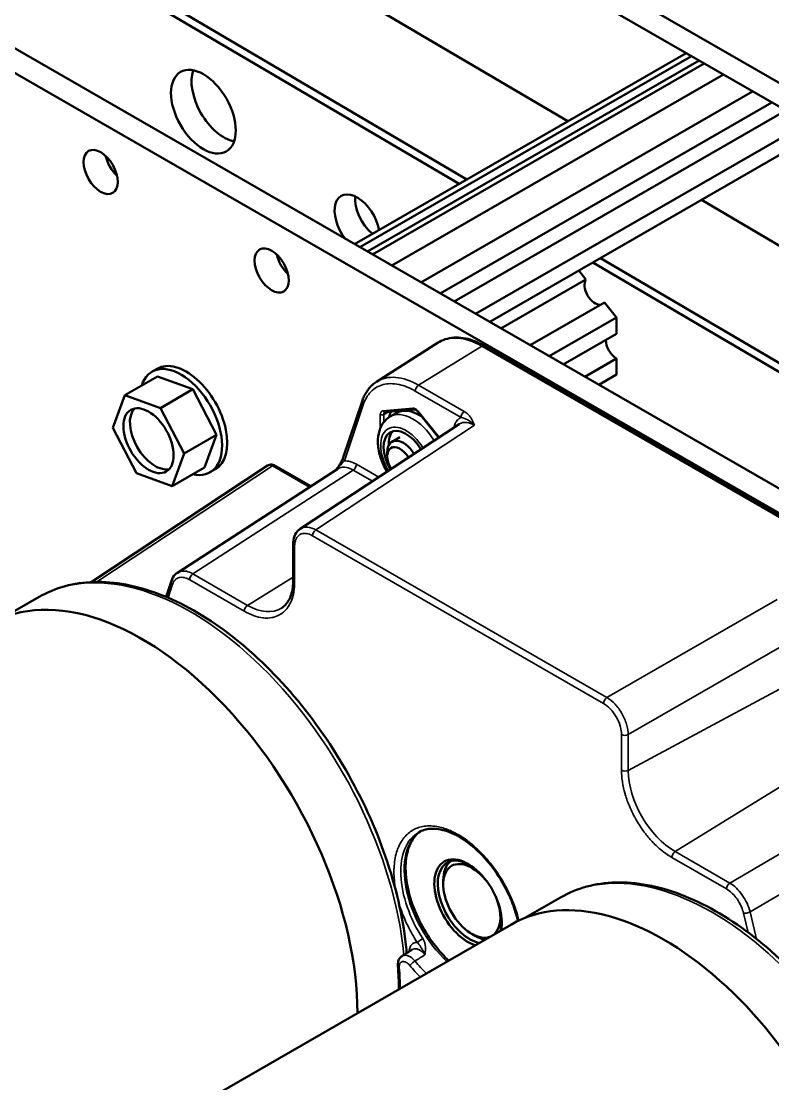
# Model space of a CAD drawing. Header units: inches. Extents: x 7.8 to 84, y 3.4 to 72.4.
# Drawn here: x 67.28 to 70.387, y 54.917 to 59.309 of the extents above; entities that cross this region are included whole.
import ezdxf

# ---------------------------------------------------------------- set-up
doc = ezdxf.new("R2010")
doc.units = ezdxf.units.IN
doc.header["$MEASUREMENT"] = 0
doc.layers.add('Visible (ANSI)', color=7, linetype='Continuous', lineweight=50)
doc.layers.add('Visible Narrow (ANSI)', color=7, linetype='Continuous', lineweight=35)

msp = doc.modelspace()

# ---------------------------------------------------------------- linework, layer by layer
at = {"layer": 'Visible (ANSI)'}
for p, q in [((60.8023, 64.5889), (83.4297, 51.5587)), ((60.8023, 64.4908), (83.4297, 51.4606)), ((81.3968, 51.0519), (58.9461, 63.9803)), ((81.3084, 51.001), (58.8577, 63.9294)), ((69.5401, 58.8954), (63.3728, 62.5216)), ((69.0906, 58.6365), (63.6107, 61.8585)), ((69.1225, 58.6549), (63.6384, 61.8794)), ((68.6582, 58.3875), (70.0295, 59.1772)), ((68.6793, 58.3754), (70.0506, 59.1651)), ((68.7114, 58.3568), (70.0828, 59.1466)), ((68.7325, 58.3447), (70.1039, 59.1344)), ((68.8117, 58.2991), (70.183, 59.0888)), ((68.9326, 58.2295), (70.3039, 59.0192)), ((69.0117, 58.1839), (70.3831, 58.9736)), ((69.0698, 58.1505), (70.4412, 58.9402)), ((69.1586, 58.0994), (70.5299, 58.8891)), ((69.2167, 58.0659), (70.588, 58.8556)), ((72.2916, 57.2776), (70.0928, 58.5704)), ((70.8545, 57.6366), (69.6752, 58.33)), ((70.818, 57.6208), (69.6432, 58.3115)), ((69.263, 58.0392), (69.6147, 58.2417)), ((69.6147, 58.2417), (69.5853, 58.2782)), ((69.3839, 57.9696), (69.6912, 58.1465)), ((69.7413, 58.0842), (69.6912, 58.1465)), ((69.4631, 57.924), (69.7413, 58.0842)), ((69.7413, 58.0173), (69.7413, 58.0842)), ((69.5212, 57.8905), (69.7413, 58.0173)), ((68.7488, 57.8187), (69.0038, 57.9805)), ((70.9628, 56.949), (69.195, 57.967)), ((69.6099, 57.8394), (69.7413, 57.9151)), ((69.7413, 57.8482), (69.7413, 57.9151)), ((67.842, 57.8728), (67.8208, 57.8606)), ((69.668, 57.806), (69.7413, 57.8482)), ((67.8428, 57.8402), (67.7085, 57.7629)), ((67.99, 57.7876), (67.8428, 57.8402)), ((67.7085, 57.7629), (67.6589, 57.6279)), ((67.8557, 57.7102), (67.7085, 57.7629)), ((67.99, 57.7876), (67.8557, 57.7102)), ((68.0877, 57.6), (67.99, 57.7876)), ((67.9534, 57.5226), (67.8557, 57.7102)), ((68.6888, 57.7377), (68.6113, 57.506)), ((68.7831, 57.693), (68.9066, 57.7044)), ((68.8051, 57.6746), (68.8325, 57.6904)), ((68.9191, 57.6959), (69.0057, 57.5882)), ((67.6589, 57.6279), (67.7566, 57.4403)), ((69.0899, 57.6437), (68.4334, 57.2109)), ((68.0877, 57.6), (67.9534, 57.5226)), ((68.0382, 57.465), (68.0877, 57.6)), ((68.8129, 57.5709), (68.8448, 57.5893)), ((67.9039, 57.3877), (67.9534, 57.5226)), ((68.7933, 57.5115), (68.7933, 57.5277)), ((67.5684, 56.9906), (68.2985, 57.4721)), ((68.0382, 57.465), (67.9039, 57.3877)), ((67.9256, 57.0296), (68.5884, 57.4586)), ((68.0815, 57.4569), (68.0603, 57.4446)), ((68.3298, 57.4719), (68.4776, 57.3869)), ((67.7566, 57.4403), (67.9039, 57.3877)), ((68.4044, 57.1471), (68.4044, 56.9993)), ((67.8786, 56.9297), (67.9009, 56.9963)), ((67.3536, 56.9292), (67.2085, 56.8457)), ((69.0249, 55.741), (69.0249, 55.7573)), ((69.5102, 55.6873), (69.3652, 55.6037)), ((69.3065, 55.5757), (66.5742, 54.0023)), ((69.1425, 55.5368), (69.1566, 55.5286))]:
    msp.add_line(p, q, dxfattribs=at)
for centre, major_axis in [((68.033, 58.9351), (-0.0946, 0.1642)), ((67.6082, 58.686), (-0.0499, 0.0867)), ((68.3153, 58.2788), (-0.0499, 0.0867)), ((67.8062, 57.5753), (0.0733, -0.1272))]:
    msp.add_ellipse(centre, major_axis=major_axis, ratio=0.578093, dxfattribs=at)
for centre, major_axis, ratio, start_param, end_param in [((68.1179, 58.9839), (-0.0946, 0.1642), 0.578093, 0.463307, 2.678286), ((67.6966, 58.7369), (0.0499, -0.0867), 0.578093, 4.222063, 5.202715), ((68.6688, 58.4729), (-0.0659, 0.1144), 0.578093, 4.164953, 8.083241), ((68.7537, 58.5218), (-0.0659, 0.1144), 0.578093, 0.696563, 2.118232), ((68.4037, 58.3297), (0.0499, -0.0867), 0.578093, 4.222063, 5.202715), ((69.6529, 58.1941), (0.0312, -0.0542), 0.578093, 3.405326, 6.019452), ((69.7413, 57.9662), (-0.0312, 0.0542), 0.578093, 0.783464, 2.358128), ((67.9405, 57.6526), (0.1198, -0.208), 0.578093, 5.789315, 9.918648), ((67.9617, 57.6648), (0.1198, -0.208), 0.578093, 0, 3.141593), ((67.833, 57.5907), (-0.0733, 0.1272), 0.578093, 0.183717, 2.957875), ((68.9846, 57.7143), (0.1349, 0.2342), 0.578093, 1.969495, 2.062516), ((68.9261, 57.5279), (-0.0936, 0.1625), 0.578093, 6.02332, 6.283185), ((69.0509, 57.8089), (0.252, 0.0977), 0.209664, 3.610762, 3.774181), ((69.0509, 57.8089), (0.252, 0.0977), 0.209664, 3.774181, 3.941148), ((68.9261, 57.5279), (-0.0936, 0.1625), 0.578093, 5.425945, 6.02332), ((68.9117, 57.576), (0.2213, -0.1551), 0.787772, 1.218792, 1.218794), ((68.8708, 57.4961), (-0.0654, 0.1135), 0.578093, 4.767916, 7.868407), ((68.9117, 57.576), (0.2213, -0.1551), 0.787757, 1.117242, 1.117425), ((68.8917, 57.5081), (-0.0654, 0.1135), 0.578093, 0.159785, 0.837458), ((68.8456, 57.4813), (-0.0369, 0.0641), 0.578093, 4.762727, 7.873596), ((68.8598, 57.4895), (-0.0469, 0.0815), 0.578093, 4.769962, 7.070517), ((68.6303, 57.4996), (-0.019, 0.0063), 0.72606, 0, 0.006895), ((67.7786, 55.7258), (-0.6288, 1.0919), 0.578093, 3.925253, 6.283185), ((70.082, 56.2138), (-0.2183, 0.3791), 0.578093, 0.68829, 0.688316), ((69.1274, 55.6641), (-0.0986, 0.1712), 0.578093, 3.714598, 8.851773), ((69.1345, 55.6682), (-0.0936, 0.1625), 0.578093, 5.522075, 8.940669), ((69.1429, 55.673), (-0.0833, 0.1447), 0.578093, 4.918077, 9.312816), ((69.1571, 55.6812), (-0.0933, 0.1621), 0.578093, 0.109905, 0.787332), ((69.9353, 54.4838), (0.6288, -1.0919), 0.578093, 0, 3.141593), ((69.1429, 55.673), (0.0833, -0.1447), 0.578093, 0.111962, 1.365109), ((69.1345, 55.6682), (-0.0936, 0.1625), 0.578093, 3.625702, 3.902703), ((69.1571, 55.6812), (-0.0933, 0.1621), 0.578093, 2.354261, 2.662593), ((69.0047, 55.6143), (-0.1248, 0.2167), 0.578093, 1.772596, 1.772598), ((69.1274, 55.6641), (0.2133, -0.3704), 0.578093, 4.877161, 4.877163)]:
    msp.add_ellipse(centre, major_axis=major_axis, ratio=ratio, start_param=start_param, end_param=end_param, dxfattribs=at)
for points in [[(69.0038, 57.9805), (69.0054, 57.9815), (69.007, 57.9825), (69.0086, 57.9834)], [(68.7831, 57.693), (68.7829, 57.693), (68.7829, 57.6929), (68.7828, 57.6929)], [(68.7828, 57.6929), (68.7828, 57.6929), (68.7828, 57.6929), (68.7828, 57.6929)], [(69.0899, 57.6438), (69.0899, 57.6438), (69.0899, 57.6438), (69.0899, 57.6437)], [(68.2985, 57.4721), (68.2985, 57.4721), (68.2985, 57.4721), (68.2985, 57.4721)], [(67.9256, 57.0296), (67.9256, 57.0296), (67.9256, 57.0296), (67.9256, 57.0296)], [(68.8542, 55.4448), (68.8682, 55.4538), (68.8822, 55.4628), (68.8962, 55.4719)], [(68.8542, 55.4448), (68.8542, 55.4448), (68.8542, 55.4448), (68.8542, 55.4448)], [(68.8747, 55.4472), (68.8747, 55.4472), (68.8747, 55.4472), (68.8747, 55.4472)], [(68.8371, 55.4041), (68.8398, 55.3714), (68.8412, 55.3392), (68.8414, 55.3079)]]:
    msp.add_open_spline(points, degree=3, dxfattribs=at)
for points, knots in [([(69.195, 57.967), (69.1819, 57.9746), (69.1687, 57.981), (69.1424, 57.9913), (69.1292, 57.9953), (69.1033, 58.0005), (69.0905, 58.0018), (69.0655, 58.0015), (69.0533, 57.9999), (69.03, 57.9938), (69.0189, 57.9893), (69.0086, 57.9834)], [4.712389, 4.712389, 4.712389, 4.712389, 4.8690819, 4.8690819, 5.0257748, 5.0257748, 5.1824677, 5.1824677, 5.3391605, 5.3391605, 5.4958534, 5.4958534, 5.4958534, 5.4958534]), ([(68.7488, 57.8187), (68.7432, 57.8152), (68.7379, 57.8112), (68.7279, 57.8025), (68.7232, 57.7977), (68.7145, 57.7875), (68.7105, 57.782), (68.7031, 57.7703), (68.6998, 57.7642), (68.6938, 57.7514), (68.6911, 57.7447), (68.6888, 57.7377)], [5.5205964, 5.5205964, 5.5205964, 5.5205964, 5.610421, 5.610421, 5.7002457, 5.7002457, 5.7900703, 5.7900703, 5.8798949, 5.8798949, 5.9697196, 5.9697196, 5.9697196, 5.9697196]), ([(68.8051, 57.6746), (68.7946, 57.6686), (68.7855, 57.6604), (68.7703, 57.6406), (68.7645, 57.6288), (68.7561, 57.6013), (68.7542, 57.5852), (68.7549, 57.5504), (68.7581, 57.5315), (68.7688, 57.4939), (68.7765, 57.4752), (68.7879, 57.454), (68.7898, 57.4506), (68.7918, 57.4472)], [5.495853, 5.495853, 5.495853, 5.495853, 5.731171, 5.731171, 5.990141, 5.990141, 6.30661, 6.30661, 6.660925, 6.660925, 7.014976, 7.014976, 7.083782, 7.083782, 7.083782, 7.083782]), ([(68.9191, 57.6959), (68.9178, 57.6975), (68.9164, 57.699), (68.9136, 57.7015), (68.9122, 57.7024), (68.9098, 57.7037), (68.9088, 57.7041), (68.9073, 57.7044), (68.9069, 57.7044), (68.9066, 57.7044)], [0, 0, 0, 0, 0.01664373, 0.01664373, 0.03326155, 0.03326155, 0.04836219, 0.04836219, 0.06258483, 0.06258483, 0.06258483, 0.06258483]), ([(68.5832, 57.4552), (68.5884, 57.463), (68.5934, 57.4708), (68.6007, 57.4833), (68.6034, 57.4882), (68.6069, 57.4951), (68.608, 57.4975), (68.6089, 57.4997), (68.609, 57.4998), (68.609, 57.4999), (68.6091, 57.5), (68.6092, 57.5004), (68.6093, 57.5007), (68.6099, 57.5021), (68.6104, 57.5032), (68.6109, 57.5048), (68.6111, 57.5054), (68.6113, 57.5059)], [0.0185387, 0.0185387, 0.0185387, 0.0185387, 0.0948441, 0.0948441, 0.1448141, 0.1448141, 0.1708257, 0.1708257, 0.1716548, 0.1716548, 0.1725384, 0.1725384, 0.1760728, 0.1760728, 0.1902259, 0.1902259, 0.1975004, 0.1975004, 0.1975004, 0.1975004]), ([(68.2985, 57.4721), (68.3011, 57.4737), (68.3039, 57.475), (68.3098, 57.4764), (68.3129, 57.4767), (68.3192, 57.4761), (68.3224, 57.4753), (68.3269, 57.4735), (68.3284, 57.4728), (68.3298, 57.4719)], [0, 0, 0, 0, 0.02449919, 0.02449919, 0.04925749, 0.04925749, 0.07573053, 0.07573053, 0.08895066, 0.08895066, 0.08895066, 0.08895066]), ([(68.4044, 57.1471), (68.4044, 57.1589), (68.4062, 57.1702), (68.4136, 57.1903), (68.4195, 57.1993), (68.4292, 57.2079), (68.4312, 57.2095), (68.4334, 57.2109)], [0, 0, 0, 0, 0.104378, 0.104378, 0.2089655, 0.2089655, 0.2358543, 0.2358543, 0.2358543, 0.2358543]), ([(67.9009, 56.9963), (67.9041, 57.006), (67.9092, 57.0148), (67.9189, 57.0247), (67.9221, 57.0274), (67.9256, 57.0296)], [0, 0, 0, 0, 0.0989339, 0.0989339, 0.1414267, 0.1414267, 0.1414267, 0.1414267]), ([(67.3536, 56.9292), (67.4207, 56.9679), (67.4979, 56.9887), (67.6658, 56.9936), (67.7569, 56.9764), (67.9451, 56.9051), (68.0423, 56.8497), (68.2312, 56.7067), (68.3229, 56.619), (68.4913, 56.4205), (68.5681, 56.3098), (68.6992, 56.0766), (68.7537, 55.9541), (68.8348, 55.7092), (68.8615, 55.5868), (68.8731, 55.4661), (68.8735, 55.4618), (68.8739, 55.4575)], [5.499721, 5.499721, 5.499721, 5.499721, 5.801193, 5.801193, 6.11441, 6.11441, 6.438531, 6.438531, 6.763722, 6.763722, 7.088029, 7.088029, 7.411982, 7.411982, 7.736371, 7.736371, 7.748494, 7.748494, 7.748494, 7.748494]), ([(68.3561, 56.8832), (68.3619, 56.8869), (68.3673, 56.8914), (68.3771, 56.902), (68.3816, 56.9082), (68.3895, 56.9222), (68.393, 56.9301), (68.3986, 56.9474), (68.4007, 56.9569), (68.4037, 56.9772), (68.4044, 56.988), (68.4044, 56.9993)], [2.3790037, 2.3790037, 2.3790037, 2.3790037, 2.5315215, 2.5315215, 2.6840393, 2.6840393, 2.8365571, 2.8365571, 2.9890749, 2.9890749, 3.1415927, 3.1415927, 3.1415927, 3.1415927]), ([(68.9302, 55.9601), (68.9143, 55.9492), (68.9009, 55.9337), (68.8802, 55.8928), (68.8731, 55.8672), (68.8678, 55.81), (68.8692, 55.7787), (68.8801, 55.7128), (68.8897, 55.6783), (68.9162, 55.6095), (68.9332, 55.5753), (68.973, 55.5107), (68.9957, 55.4804), (69.0288, 55.4441), (69.0378, 55.4349), (69.0469, 55.4262)], [5.540639, 5.540639, 5.540639, 5.540639, 5.85745, 5.85745, 6.181703, 6.181703, 6.492516, 6.492516, 6.803824, 6.803824, 7.116687, 7.116687, 7.429999, 7.429999, 7.542887, 7.542887, 7.542887, 7.542887]), ([(69.3337, 55.5901), (69.3282, 55.6136), (69.3208, 55.6376), (69.2982, 55.696), (69.2812, 55.7303), (69.2415, 55.7948), (69.2188, 55.8251), (69.1702, 55.8785), (69.1443, 55.9016), (69.0922, 55.9384), (69.066, 55.952), (69.0163, 55.9691), (68.9928, 55.9724), (68.9536, 55.9695), (68.9373, 55.9646), (68.923, 55.9563)], [3.445302, 3.445302, 3.445302, 3.445302, 3.662231, 3.662231, 3.975095, 3.975095, 4.288407, 4.288407, 4.600858, 4.600858, 4.911635, 4.911635, 5.223958, 5.223958, 5.495853, 5.495853, 5.495853, 5.495853]), ([(69.5102, 55.6873), (69.5774, 55.7259), (69.6546, 55.7468), (69.8225, 55.7516), (69.9136, 55.7344), (70.1018, 55.6631), (70.199, 55.6078), (70.3879, 55.4648), (70.4796, 55.377), (70.648, 55.1785), (70.7247, 55.0679), (70.8559, 54.8347), (70.9103, 54.7122), (70.9915, 54.4672), (71.0181, 54.3448), (71.0406, 54.1119), (71.0364, 54.0015), (70.9962, 53.8042), (70.9604, 53.7172), (70.8694, 53.5906), (70.8198, 53.545), (70.7628, 53.5122)], [5.499721, 5.499721, 5.499721, 5.499721, 5.801193, 5.801193, 6.11441, 6.11441, 6.438531, 6.438531, 6.763722, 6.763722, 7.088029, 7.088029, 7.411982, 7.411982, 7.736371, 7.736371, 8.06163, 8.06163, 8.385196, 8.385196, 8.641314, 8.641314, 8.641314, 8.641314]), ([(68.8371, 55.4041), (68.8367, 55.4102), (68.8371, 55.4163), (68.84, 55.4278), (68.8426, 55.4333), (68.8486, 55.4405), (68.8513, 55.4429), (68.8542, 55.4448)], [0, 0, 0, 0, 0.0510368, 0.0510368, 0.1032653, 0.1032653, 0.1339139, 0.1339139, 0.1339139, 0.1339139])]:
    msp.add_open_spline(points, degree=3, knots=knots, dxfattribs=at)
at = {"layer": 'Visible Narrow (ANSI)'}
for p, q in [((69.1845, 57.9658), (68.9229, 57.8045)), ((70.9523, 56.9478), (69.1845, 57.9658)), ((68.9229, 57.8045), (69.1118, 57.6957)), ((68.9093, 57.7803), (69.0982, 57.6715)), ((68.6161, 57.4915), (68.6936, 57.7232)), ((68.7751, 57.6989), (68.8986, 57.7103)), ((68.7645, 57.627), (68.7645, 57.6837)), ((68.7996, 57.6945), (68.7784, 57.6836)), ((68.7784, 57.6512), (68.7784, 57.6836)), ((68.9199, 57.6981), (69.0073, 57.5893)), ((68.4981, 57.2062), (69.1542, 57.6388)), ((68.3194, 57.4707), (67.5924, 56.9913)), ((67.9899, 57.0247), (68.6525, 57.4535)), ((68.4716, 57.383), (68.3194, 57.4707)), ((68.732, 57.4078), (68.6525, 57.4535)), ((68.6661, 57.4777), (68.7579, 57.4249)), ((69.7013, 56.5134), (68.4981, 57.2062)), ((68.4103, 57.139), (68.4103, 56.9912)), ((69.6876, 56.4892), (68.4845, 57.182)), ((68.2158, 56.8946), (67.9899, 57.0247)), ((68.2158, 56.8946), (68.4044, 57.0108)), ((67.9057, 56.9818), (67.8871, 56.9261)), ((68.2021, 56.8704), (67.9763, 57.0005)), ((69.7013, 56.5134), (70.4048, 56.9186)), ((69.7896, 56.3604), (70.4931, 56.7656)), ((69.7896, 56.2126), (70.4931, 56.5904)), ((69.7618, 56.2129), (69.7618, 56.3607)), ((69.7896, 56.2126), (69.7896, 56.3604)), ((70.6648, 56.2964), (69.9836, 55.8766)), ((70.2094, 55.7466), (70.9065, 56.1555)), ((70.2935, 55.6275), (70.9905, 56.0365)), ((70.2094, 55.7466), (69.9836, 55.8766)), ((70.1958, 55.7224), (69.9699, 55.8524)), ((70.2858, 55.5421), (70.2664, 55.6224)), ((70.3206, 55.5152), (70.2935, 55.6275))]:
    msp.add_line(p, q, dxfattribs=at)
for centre, major_axis, ratio, start_param, end_param in [((69.1845, 57.6767), (-0.1764, 0.3064), 0.578093, 5.499721, 6.307928), ((69.185, 57.677), (-0.1764, 0.3064), 0.578093, 5.499721, 6.283185), ((69.185, 57.9497), (-0.01, -0.0173), 0.578093, 3.925057, 3.959964), ((69.185, 57.9497), (0.01, 0.0173), 0.578093, 0, 0.783464), ((68.9229, 57.5261), (-0.17, 0.2952), 0.578093, 5.499721, 6.307928), ((68.9234, 57.7885), (-0.01, -0.0173), 0.578093, 3.959964, 5.495853), ((68.7077, 57.7314), (-0.019, 0.0063), 0.72606, 0, 0.998577), ((68.9057, 57.7144), (0.00092, -0.00996), 0.788709, 5.059543, 6.283189), ((68.7716, 57.6878), (0.01, 0), 0.575862, 3.926991, 5.462881), ((68.7822, 57.7029), (0.00092, -0.00996), 0.788709, 5.059543, 6.283185), ((68.8986, 57.5121), (-0.0936, 0.1625), 0.578093, 4.772086, 6.283185), ((68.9269, 57.7022), (-0.00779, -0.00626), 0.212207, 5.650185, 6.283185), ((69.1123, 57.6797), (-0.01, -0.0173), 0.578093, 3.959964, 5.495853), ((68.8708, 57.4961), (-0.0739, 0.1284), 0.578093, 4.765536, 7.870787), ((68.6303, 57.4996), (-0.019, 0.0063), 0.72606, 0.006895, 0.998577), ((68.3199, 57.4546), (0.01, 0.0173), 0.578093, 0, 0.818371), ((68.652, 57.4696), (-0.01, -0.0173), 0.578093, 0.818371, 2.354261), ((68.4986, 57.1902), (0.01, 0.0173), 0.578093, 0.818371, 2.354261), ((68.4244, 57.1471), (-0.02, 0), 0.575862, 6.283183, 7.068583), ((67.9799, 55.8417), (-0.6263, 1.0876), 0.578093, 4.041901, 6.283185), ((67.9904, 57.0086), (0.01, 0.0173), 0.578093, 0.818371, 2.354261), ((67.9198, 56.9899), (-0.019, 0.0063), 0.72606, 6.283184, 7.281763), ((68.4244, 56.9993), (-0.02, 0), 0.575862, 0, 0.785398), ((68.2163, 56.8786), (0.01, 0.0173), 0.578093, 0.818371, 2.354261), ((68.2158, 57.1189), (0.1369, -0.2377), 0.578093, 5.499721, 6.307928), ((69.7017, 56.4973), (0.01, 0.0173), 0.578093, 0.818371, 2.354261), ((69.7759, 56.3688), (0.02, 0), 0.575862, 3.926991, 5.462881), ((69.7759, 56.221), (0.02, 0), 0.575862, 3.926991, 5.462881), ((69.9836, 56.1009), (-0.1369, 0.2377), 0.578093, 0.787332, 2.358128), ((69.1002, 55.6487), (-0.1772, 0.3076), 0.578093, 0, 1.667971), ((69.1143, 55.6568), (-0.1772, 0.3076), 0.578093, 0.040953, 2.05801), ((70.1365, 54.5997), (0.6263, -1.0876), 0.578093, 0, 3.141593), ((69.9841, 55.8606), (0.01, 0.0173), 0.578093, 0.818371, 2.354261), ((70.2099, 55.7305), (0.01, 0.0173), 0.578093, 0.818371, 2.354261), ((70.2805, 55.6305), (0.0194, 0.0047), 0.369541, 3.813054, 5.348944), ((68.9314, 55.5095), (-0.0167, -0.0109), 0.079167, 4.093767, 5.664563), ((68.8571, 55.4057), (-0.0199, -0.0016), 0.516974, 6.283184, 7.024613), ((67.937, 55.817), (-0.6424, 1.1156), 0.578093, 3.946318, 4.026231), ((68.901, 55.4137), (-0.0154, -0.0127), 0.226884, 4.076898, 5.647695), ((69.0153, 55.5998), (0.1871, -0.325), 0.578093, 4.994157, 5.171551), ((69.0295, 55.608), (-0.1772, 0.3076), 0.578093, 1.852564, 2.05801)]:
    msp.add_ellipse(centre, major_axis=major_axis, ratio=ratio, start_param=start_param, end_param=end_param, dxfattribs=at)
for points, knots in [([(68.9093, 57.7803), (68.8866, 57.7934), (68.8646, 57.8023), (68.843, 57.807), (68.8423, 57.8072), (68.8416, 57.8073), (68.8409, 57.8075), (68.8175, 57.8124), (68.7958, 57.8123), (68.7759, 57.807), (68.7567, 57.8019), (68.7401, 57.7923), (68.7261, 57.7781), (68.7256, 57.7777), (68.7251, 57.7772), (68.7247, 57.7767), (68.7112, 57.7626), (68.7008, 57.7448), (68.6936, 57.7232)], [0, 0, 0, 0, 0.242188, 0.242188, 0.242188, 0.25, 0.25, 0.25, 0.5, 0.5, 0.5, 0.742187, 0.742187, 0.742187, 0.75, 0.75, 0.75, 1, 1, 1, 1]), ([(68.8986, 57.7103), (68.902, 57.7106), (68.9055, 57.7096), (68.9093, 57.7075), (68.913, 57.7053), (68.9165, 57.7022), (68.9199, 57.6981)], [0, 0, 0, 0, 0.5, 0.5, 0.5, 1, 1, 1, 1]), ([(68.7645, 57.6837), (68.7646, 57.6881), (68.7655, 57.6917), (68.7674, 57.6943), (68.7692, 57.697), (68.7718, 57.6985), (68.7751, 57.6989)], [0, 0, 0, 0, 0.5, 0.5, 0.5, 1, 1, 1, 1]), ([(68.7784, 57.6836), (68.7784, 57.6864), (68.7791, 57.6889), (68.781, 57.6916), (68.7818, 57.6924), (68.7828, 57.6929)], [0, 0, 0, 0, 0.5, 0.5, 0.7784594, 0.7784594, 0.7784594, 0.7784594]), ([(69.0681, 57.6294), (69.0695, 57.6354), (69.0715, 57.6409), (69.0761, 57.6505), (69.0786, 57.6544), (69.0824, 57.6592), (69.0834, 57.6603), (69.0884, 57.6656), (69.093, 57.669), (69.0982, 57.6715)], [0.2840685, 0.2840685, 0.2840685, 0.2840685, 0.5, 0.5, 0.6875, 0.6875, 0.75, 0.75, 1, 1, 1, 1]), ([(69.0982, 57.6715), (69.1079, 57.6696), (69.117, 57.6661), (69.1261, 57.6608), (69.1353, 57.6555), (69.1447, 57.6482), (69.1542, 57.6388)], [0, 0, 0, 0, 0.5, 0.5, 0.5, 1, 1, 1, 1]), ([(69.1118, 57.6957), (69.1173, 57.6926), (69.1224, 57.6888), (69.127, 57.6843), (69.1273, 57.684), (69.1277, 57.6837), (69.128, 57.6833), (69.1288, 57.6826), (69.1295, 57.6818), (69.1303, 57.681), (69.1335, 57.6775), (69.1364, 57.6738), (69.1391, 57.6696), (69.1392, 57.6695), (69.1394, 57.6693), (69.1395, 57.6691), (69.1399, 57.6684), (69.1404, 57.6677), (69.1408, 57.667), (69.141, 57.6666), (69.1413, 57.6662), (69.1415, 57.6658), (69.1436, 57.6623), (69.1456, 57.6585), (69.1475, 57.6544), (69.1476, 57.6543), (69.1476, 57.6542), (69.1477, 57.6541), (69.1485, 57.6523), (69.1495, 57.6501), (69.1506, 57.6475), (69.1509, 57.6469), (69.1511, 57.6462), (69.1514, 57.6455), (69.1515, 57.6453), (69.1516, 57.645), (69.1517, 57.6448), (69.1525, 57.6429), (69.1533, 57.6409), (69.1542, 57.6388)], [0, 0, 0, 0, 0.25, 0.25, 0.25, 0.268069, 0.268069, 0.268069, 0.310547, 0.310547, 0.310547, 0.492188, 0.492188, 0.492188, 0.499999, 0.499999, 0.499999, 0.539442, 0.539442, 0.539442, 0.561523, 0.561523, 0.561523, 0.746094, 0.746094, 0.746094, 0.75, 0.75, 0.75, 0.875, 0.875, 0.875, 0.90625, 0.90625, 0.90625, 0.917969, 0.917969, 0.917969, 1, 1, 1, 1]), ([(69.1542, 57.6388), (69.1426, 57.6456), (69.1313, 57.6494), (69.1211, 57.6505), (69.1206, 57.6506), (69.1201, 57.6506), (69.1196, 57.6507), (69.1092, 57.6516), (69.0999, 57.6495), (69.0922, 57.6452), (69.0921, 57.6451), (69.092, 57.6451), (69.0919, 57.645), (69.0912, 57.6446), (69.0906, 57.6442), (69.0899, 57.6438)], [0, 0, 0, 0, 0.2386787, 0.2386787, 0.2386787, 0.25, 0.25, 0.25, 0.4968275, 0.4968275, 0.4968275, 0.5, 0.5, 0.5, 0.5219548, 0.5219548, 0.5219548, 0.5219548]), ([(68.5835, 57.4555), (68.5866, 57.4597), (68.5898, 57.4636), (68.5929, 57.4672), (68.6015, 57.4772), (68.6101, 57.4854), (68.6161, 57.4915)], [0.3177399, 0.3177399, 0.3177399, 0.3177399, 0.5, 0.5, 0.5, 1, 1, 1, 1]), ([(68.6161, 57.4915), (68.6238, 57.492), (68.6318, 57.4911), (68.6487, 57.4865), (68.6574, 57.4828), (68.6661, 57.4777)], [0, 0, 0, 0, 0.5, 0.5, 1, 1, 1, 1]), ([(68.3194, 57.4707), (68.3156, 57.4727), (68.3118, 57.474), (68.3084, 57.4743), (68.3049, 57.4746), (68.3018, 57.474), (68.2992, 57.4725), (68.299, 57.4723), (68.2987, 57.4722), (68.2985, 57.4721)], [0, 0, 0, 0, 0.2500092, 0.2500092, 0.2500092, 0.4999956, 0.4999956, 0.4999956, 0.5208185, 0.5208185, 0.5208185, 0.5208185]), ([(68.6525, 57.4535), (68.6429, 57.4591), (68.6336, 57.4627), (68.616, 57.4661), (68.6079, 57.4659), (68.5963, 57.4629), (68.5922, 57.4611), (68.5884, 57.4586)], [0, 0, 0, 0, 0.25, 0.25, 0.5, 0.5, 0.6506, 0.6506, 0.6506, 0.6506]), ([(68.4845, 57.182), (68.4756, 57.1871), (68.467, 57.1903), (68.4588, 57.1915), (68.4582, 57.1916), (68.4577, 57.1917), (68.4571, 57.1917), (68.4568, 57.1918), (68.4564, 57.1918), (68.4561, 57.1918), (68.447, 57.1927), (68.4389, 57.1911), (68.432, 57.1871), (68.4252, 57.1832), (68.4199, 57.1772), (68.4162, 57.1692), (68.4161, 57.169), (68.416, 57.1688), (68.4159, 57.1685), (68.4158, 57.1682), (68.4156, 57.1679), (68.4155, 57.1675), (68.412, 57.1594), (68.4103, 57.1499), (68.4103, 57.139)], [0, 0, 0, 0, 0.234375, 0.234375, 0.234375, 0.25, 0.25, 0.25, 0.259508, 0.259508, 0.259508, 0.5, 0.5, 0.5, 0.734375, 0.734375, 0.734375, 0.740393, 0.740393, 0.740393, 0.75, 0.75, 0.75, 1, 1, 1, 1]), ([(68.4981, 57.2062), (68.4865, 57.2128), (68.4749, 57.2168), (68.4534, 57.2188), (68.4436, 57.2169), (68.4348, 57.2118), (68.4341, 57.2113), (68.4334, 57.2109)], [0, 0, 0, 0, 0.25, 0.25, 0.5, 0.5, 0.520823, 0.520823, 0.520823, 0.520823]), ([(67.9763, 57.0005), (67.9696, 57.0043), (67.963, 57.0071), (67.9566, 57.0087), (67.9557, 57.009), (67.9549, 57.0092), (67.9539, 57.0094), (67.9537, 57.0094), (67.9535, 57.0095), (67.9533, 57.0095), (67.9459, 57.011), (67.939, 57.0109), (67.9326, 57.0092), (67.927, 57.0077), (67.922, 57.005), (67.9177, 57.0011), (67.9172, 57.0006), (67.9167, 57.0001), (67.9162, 56.9997), (67.9161, 56.9995), (67.916, 56.9994), (67.9159, 56.9993), (67.9115, 56.9947), (67.9081, 56.9888), (67.9057, 56.9818)], [0, 0, 0, 0, 0.21875, 0.21875, 0.21875, 0.25, 0.25, 0.25, 0.256123, 0.256123, 0.256123, 0.5, 0.5, 0.5, 0.71875, 0.71875, 0.71875, 0.743677, 0.743677, 0.743677, 0.75, 0.75, 0.75, 1, 1, 1, 1]), ([(67.9899, 57.0247), (67.9806, 57.03), (67.9714, 57.0336), (67.9537, 57.0371), (67.9454, 57.037), (67.9335, 57.0338), (67.9294, 57.032), (67.9256, 57.0296)], [0, 0, 0, 0, 0.25, 0.25, 0.5, 0.5, 0.6470039, 0.6470039, 0.6470039, 0.6470039]), ([(68.4103, 56.9912), (68.4103, 56.9774), (68.4092, 56.9643), (68.4072, 56.9519), (68.4071, 56.951), (68.4069, 56.9503), (68.4068, 56.9494), (68.4045, 56.9363), (68.4011, 56.9243), (68.3966, 56.9132), (68.3963, 56.9125), (68.396, 56.9118), (68.3956, 56.911), (68.3911, 56.9004), (68.3856, 56.8909), (68.3792, 56.8826), (68.3782, 56.8814), (68.3773, 56.8802), (68.3763, 56.879), (68.3685, 56.8697), (68.3595, 56.862), (68.3493, 56.8561), (68.3404, 56.851), (68.3308, 56.8473), (68.3205, 56.845), (68.319, 56.8446), (68.3175, 56.8443), (68.316, 56.8441), (68.305, 56.8421), (68.2934, 56.8417), (68.2812, 56.8429), (68.2804, 56.843), (68.2795, 56.8431), (68.2788, 56.8432), (68.267, 56.8446), (68.2549, 56.8474), (68.2425, 56.8517), (68.2417, 56.852), (68.2408, 56.8523), (68.24, 56.8526), (68.2275, 56.8571), (68.2149, 56.8631), (68.2021, 56.8704)], [0, 0, 0, 0, 0.117187, 0.117187, 0.117187, 0.125, 0.125, 0.125, 0.242188, 0.242188, 0.242188, 0.25, 0.25, 0.25, 0.359375, 0.359375, 0.359375, 0.375, 0.375, 0.375, 0.5, 0.5, 0.5, 0.609375, 0.609375, 0.609375, 0.625, 0.625, 0.625, 0.742188, 0.742188, 0.742188, 0.75, 0.75, 0.75, 0.867188, 0.867188, 0.867188, 0.875, 0.875, 0.875, 1, 1, 1, 1]), ([(69.7618, 56.3607), (69.7618, 56.3709), (69.7603, 56.3817), (69.7572, 56.393), (69.757, 56.3937), (69.7568, 56.3944), (69.7566, 56.3952), (69.7565, 56.3957), (69.7563, 56.3962), (69.7562, 56.3967), (69.7524, 56.4094), (69.747, 56.4218), (69.7401, 56.4338), (69.7333, 56.4456), (69.7255, 56.4562), (69.7167, 56.4656), (69.7165, 56.4658), (69.7162, 56.466), (69.716, 56.4663), (69.7156, 56.4667), (69.7153, 56.4671), (69.7149, 56.4674), (69.7062, 56.4765), (69.6971, 56.4837), (69.6876, 56.4892)], [0, 0, 0, 0, 0.234375, 0.234375, 0.234375, 0.25, 0.25, 0.25, 0.259508, 0.259508, 0.259508, 0.5, 0.5, 0.5, 0.734375, 0.734375, 0.734375, 0.740393, 0.740393, 0.740393, 0.75, 0.75, 0.75, 1, 1, 1, 1]), ([(69.7896, 56.3604), (69.7895, 56.3737), (69.7872, 56.3884), (69.7782, 56.4181), (69.7717, 56.4332), (69.7553, 56.4615), (69.7456, 56.4747), (69.7243, 56.4973), (69.7128, 56.5067), (69.7013, 56.5134)], [0, 0, 0, 0, 0.25, 0.25, 0.5, 0.5, 0.75, 0.75, 1, 1, 1, 1]), ([(69.9699, 55.8524), (69.958, 55.8593), (69.9461, 55.8673), (69.9344, 55.8764), (69.9336, 55.877), (69.9329, 55.8776), (69.932, 55.8782), (69.9196, 55.8881), (69.9075, 55.899), (69.8957, 55.911), (69.8949, 55.9118), (69.8941, 55.9126), (69.8933, 55.9134), (69.8819, 55.9252), (69.8709, 55.9379), (69.8605, 55.9514), (69.859, 55.9533), (69.8575, 55.9552), (69.856, 55.9572), (69.844, 55.9732), (69.8329, 55.9901), (69.8228, 56.0076), (69.8139, 56.023), (69.8059, 56.0387), (69.7987, 56.0548), (69.7977, 56.0571), (69.7967, 56.0594), (69.7957, 56.0617), (69.7885, 56.0786), (69.7824, 56.0955), (69.7774, 56.1125), (69.7771, 56.1136), (69.7767, 56.1148), (69.7764, 56.1159), (69.7718, 56.1322), (69.7682, 56.1482), (69.7658, 56.1639), (69.7656, 56.165), (69.7654, 56.1661), (69.7653, 56.1671), (69.763, 56.1829), (69.7618, 56.1981), (69.7618, 56.2129)], [0, 0, 0, 0, 0.117187, 0.117187, 0.117187, 0.125, 0.125, 0.125, 0.242187, 0.242187, 0.242187, 0.25, 0.25, 0.25, 0.359375, 0.359375, 0.359375, 0.375, 0.375, 0.375, 0.5, 0.5, 0.5, 0.609375, 0.609375, 0.609375, 0.625, 0.625, 0.625, 0.742187, 0.742187, 0.742187, 0.75, 0.75, 0.75, 0.867187, 0.867187, 0.867187, 0.875, 0.875, 0.875, 1, 1, 1, 1]), ([(68.8209, 55.7932), (68.8209, 55.7958), (68.8209, 55.7984), (68.821, 55.801), (68.821, 55.8035), (68.8211, 55.8061), (68.8212, 55.8085), (68.8223, 55.8326), (68.8259, 55.8547), (68.832, 55.8747), (68.8344, 55.8827), (68.8373, 55.8905), (68.8405, 55.8977), (68.8486, 55.9159), (68.8588, 55.9314), (68.8714, 55.9442), (68.8726, 55.9454), (68.8739, 55.9467), (68.8753, 55.948), (68.8875, 55.9595), (68.9014, 55.9681), (68.9168, 55.974), (68.9237, 55.9767), (68.9309, 55.9787), (68.9384, 55.9802), (68.957, 55.9839), (68.9768, 55.984), (68.9979, 55.9805), (69.0021, 55.9797), (69.0065, 55.9789), (69.0106, 55.9779), (69.0188, 55.976), (69.0271, 55.9736), (69.0354, 55.9707), (69.052, 55.9648), (69.0689, 55.957), (69.086, 55.9471), (69.1117, 55.9323), (69.1369, 55.9136), (69.1615, 55.891), (69.1656, 55.8872), (69.1699, 55.8831), (69.1741, 55.879), (69.1952, 55.8582), (69.2151, 55.8353), (69.2337, 55.8101), (69.2412, 55.8001), (69.2484, 55.7897), (69.2552, 55.7792), (69.2707, 55.7555), (69.2845, 55.7309), (69.2968, 55.7052), (69.2982, 55.7024), (69.2994, 55.6997), (69.3007, 55.6969), (69.3132, 55.6697), (69.3235, 55.6424), (69.3316, 55.615), (69.3338, 55.6073), (69.3359, 55.5996), (69.3377, 55.592)], [0.1783837, 0.1783837, 0.1783837, 0.1783837, 0.183409, 0.183409, 0.183409, 0.1884343, 0.1884343, 0.1884343, 0.2386873, 0.2386873, 0.2386873, 0.2587885, 0.2587885, 0.2587885, 0.3090415, 0.3090415, 0.3090415, 0.3140668, 0.3140668, 0.3140668, 0.3592945, 0.3592945, 0.3592945, 0.3793956, 0.3793956, 0.3793956, 0.4296486, 0.4296486, 0.4296486, 0.4396992, 0.4396992, 0.4396992, 0.4598004, 0.4598004, 0.4598004, 0.5000028, 0.5000028, 0.5000028, 0.5603064, 0.5603064, 0.5603064, 0.570357, 0.570357, 0.570357, 0.6206099, 0.6206099, 0.6206099, 0.6407111, 0.6407111, 0.6407111, 0.6859388, 0.6859388, 0.6859388, 0.6909641, 0.6909641, 0.6909641, 0.7412171, 0.7412171, 0.7412171, 0.7552355, 0.7552355, 0.7552355, 0.7552355]), ([(68.8286, 55.7153), (68.8282, 55.7174), (68.8278, 55.7195), (68.8275, 55.7215), (68.8231, 55.7464), (68.8209, 55.7703), (68.8209, 55.7932)], [0.13010643, 0.13010643, 0.13010643, 0.13010643, 0.13378781, 0.13378781, 0.13378781, 0.17838374, 0.17838374, 0.17838374, 0.17838374]), ([(70.2935, 55.6275), (70.2906, 55.6393), (70.2863, 55.6514), (70.2754, 55.675), (70.2687, 55.6864), (70.2538, 55.7076), (70.2454, 55.7174), (70.2279, 55.7342), (70.2187, 55.7412), (70.2094, 55.7466)], [0, 0, 0, 0, 0.25, 0.25, 0.5, 0.5, 0.75, 0.75, 1, 1, 1, 1]), ([(70.2664, 55.6224), (70.2643, 55.6309), (70.2614, 55.6394), (70.2578, 55.648), (70.2573, 55.6492), (70.2568, 55.6503), (70.2562, 55.6516), (70.2561, 55.6519), (70.256, 55.6521), (70.2558, 55.6524), (70.2512, 55.6623), (70.2458, 55.6718), (70.2394, 55.6808), (70.2337, 55.6889), (70.2276, 55.6962), (70.221, 55.7027), (70.2203, 55.7035), (70.2195, 55.7042), (70.2187, 55.7049), (70.2185, 55.7051), (70.2184, 55.7053), (70.2182, 55.7055), (70.2109, 55.7123), (70.2034, 55.7179), (70.1958, 55.7224)], [0, 0, 0, 0, 0.21875, 0.21875, 0.21875, 0.25, 0.25, 0.25, 0.256123, 0.256123, 0.256123, 0.5, 0.5, 0.5, 0.71875, 0.71875, 0.71875, 0.743677, 0.743677, 0.743677, 0.75, 0.75, 0.75, 1, 1, 1, 1]), ([(68.9172, 55.5014), (68.9026, 55.5238), (68.8894, 55.5469), (68.8778, 55.5707), (68.8719, 55.5826), (68.8666, 55.5945), (68.8613, 55.6073), (68.8533, 55.6265), (68.8466, 55.6457), (68.8409, 55.6648)], [0, 0, 0, 0, 0.0445959, 0.0445959, 0.0445959, 0.0668939, 0.0668939, 0.0668939, 0.1004316, 0.1004316, 0.1004316, 0.1004316]), ([(68.8837, 55.4638), (68.8839, 55.4671), (68.8843, 55.4702), (68.8862, 55.4792), (68.8883, 55.4844), (68.8942, 55.493), (68.8979, 55.4963), (68.9068, 55.5006), (68.9117, 55.5016), (68.9172, 55.5014)], [0.1280586, 0.1280586, 0.1280586, 0.1280586, 0.25, 0.25, 0.5, 0.5, 0.75, 0.75, 1, 1, 1, 1]), ([(68.949, 55.4501), (68.946, 55.4539), (68.9426, 55.4576), (68.9387, 55.461), (68.9352, 55.4643), (68.9313, 55.4672), (68.9272, 55.4695), (68.9271, 55.4696), (68.9269, 55.4697), (68.9268, 55.4698), (68.9266, 55.4698), (68.9265, 55.4699), (68.9264, 55.47), (68.9245, 55.471), (68.9226, 55.4719), (68.9207, 55.4727), (68.9188, 55.4734), (68.9169, 55.474), (68.9151, 55.4745), (68.9113, 55.4753), (68.9076, 55.4755), (68.9043, 55.475), (68.9042, 55.4749), (68.9041, 55.4749), (68.9041, 55.4749), (68.9012, 55.4744), (68.8985, 55.4734), (68.8962, 55.4719)], [0, 0, 0, 0, 0.125, 0.125, 0.125, 0.2421875, 0.2421875, 0.2421875, 0.2457293, 0.2457293, 0.2457293, 0.25, 0.25, 0.25, 0.3125, 0.3125, 0.3125, 0.3735079, 0.3735079, 0.3735079, 0.4969995, 0.4969995, 0.4969995, 0.5, 0.5, 0.5, 0.6063315, 0.6063315, 0.6063315, 0.6063315]), ([(68.9172, 55.5014), (68.92, 55.4985), (68.9225, 55.4954), (68.9276, 55.4886), (68.9301, 55.485), (68.9353, 55.4769), (68.9381, 55.4724), (68.9436, 55.4621), (68.9464, 55.4563), (68.949, 55.4501)], [0, 0, 0, 0, 0.25, 0.25, 0.5, 0.5, 0.75, 0.75, 1, 1, 1, 1]), ([(68.8542, 55.4448), (68.8547, 55.4451), (68.8551, 55.4454), (68.8556, 55.4456), (68.8573, 55.4465), (68.8591, 55.4472), (68.8609, 55.4476), (68.8613, 55.4477), (68.8617, 55.4478), (68.8621, 55.4479), (68.8669, 55.4488), (68.8736, 55.4483), (68.8813, 55.445), (68.8818, 55.4448), (68.8824, 55.4445), (68.883, 55.4442), (68.8832, 55.4441), (68.8835, 55.444), (68.8838, 55.4438), (68.8839, 55.4438), (68.8841, 55.4437), (68.8842, 55.4436), (68.8843, 55.4436), (68.8844, 55.4435), (68.8845, 55.4435), (68.8849, 55.4433), (68.8857, 55.4429), (68.8863, 55.4425), (68.8988, 55.4355), (68.9046, 55.4279), (68.9068, 55.4253), (68.9075, 55.4245), (68.9079, 55.4241), (68.9079, 55.4241)], [0.3887359, 0.3887359, 0.3887359, 0.3887359, 0.4094191, 0.4094191, 0.4094191, 0.484375, 0.484375, 0.484375, 0.5, 0.5, 0.5, 0.71875, 0.71875, 0.71875, 0.734375, 0.734375, 0.734375, 0.7421875, 0.7421875, 0.7421875, 0.7460937, 0.7460937, 0.7460937, 0.7490234, 0.7490234, 0.7490234, 0.7576461, 0.7576461, 0.7576461, 0.9407239, 0.9407239, 0.9407239, 1, 1, 1, 1]), ([(68.8429, 55.3975), (68.8424, 55.404), (68.8434, 55.4098), (68.8469, 55.4162), (68.8484, 55.418), (68.8519, 55.4206), (68.854, 55.4215), (68.8607, 55.4227), (68.866, 55.4216), (68.8767, 55.4159), (68.8821, 55.4113), (68.8869, 55.4056)], [0, 0, 0, 0, 0.25, 0.25, 0.375, 0.375, 0.5, 0.5, 0.75, 0.75, 1, 1, 1, 1])]:
    msp.add_open_spline(points, degree=3, knots=knots, dxfattribs=at)
msp.add_rational_spline([(68.949, 55.4501), (68.9496, 55.4554), (68.9503, 55.4608), (68.9512, 55.4717), (68.9514, 55.4772), (68.9507, 55.4886), (68.9498, 55.4943), (68.9463, 55.506), (68.9439, 55.5116), (68.9404, 55.5169)], [1, 1.00000000007, 0.99999999481, 0.999999976568, 0.99999996357, 0.999999935326, 0.999999920156, 0.999999891592, 0.999999878861, 0.999999868421], degree=3, knots=[0, 0, 0, 0, 0.25, 0.25, 0.5, 0.5, 0.75, 0.75, 1, 1, 1, 1], dxfattribs=at)
msp.add_open_spline([(68.9079, 55.4241), (68.9216, 55.4327), (68.9353, 55.4414), (68.949, 55.4501)], degree=3, dxfattribs=at)

doc.saveas('drawing.dxf')
